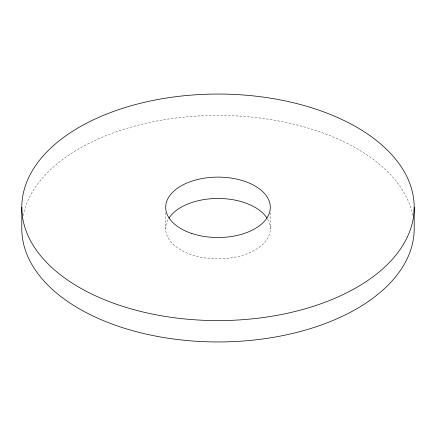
<?xml version="1.0" encoding="UTF-8"?>
<svg xmlns="http://www.w3.org/2000/svg" width="436" height="436" viewBox="0 0 436 436"><rect width="100%" height="100%" fill="white"/><g stroke="black" fill="none" stroke-linecap="round" stroke-linejoin="round"><path stroke-width="0.33" stroke-dasharray="2.18 1.64" d="M270.32 212.659L270.32 228.682M165.68 212.659L165.68 228.682M23.124 215.537A196.2 113.273 0 0 1 218 115.404A196.2 113.273 0 0 1 412.876 215.537M267.704 219.248A52.32 30.209 0 0 1 218 258.886A52.32 30.209 0 0 1 168.296 219.248"/><path stroke-width="0.65" d="M414.2 207.318A196.2 113.273 0 0 1 119.9 305.418A196.2 113.273 0 0 1 119.9 109.223A196.2 113.273 0 0 1 414.2 207.318L414.2 228.682A196.2 113.273 0 0 1 218 341.955A196.2 113.273 0 0 1 21.8 228.682L21.8 207.318M168.945 218.18A52.32 30.209 0 0 1 218 198.473A52.32 30.209 0 0 1 267.055 218.18M191.84 233.478A52.32 30.209 0 0 0 270.32 207.318A52.32 30.209 0 0 0 191.84 181.158A52.32 30.209 0 0 0 191.84 233.478"/></g></svg>
